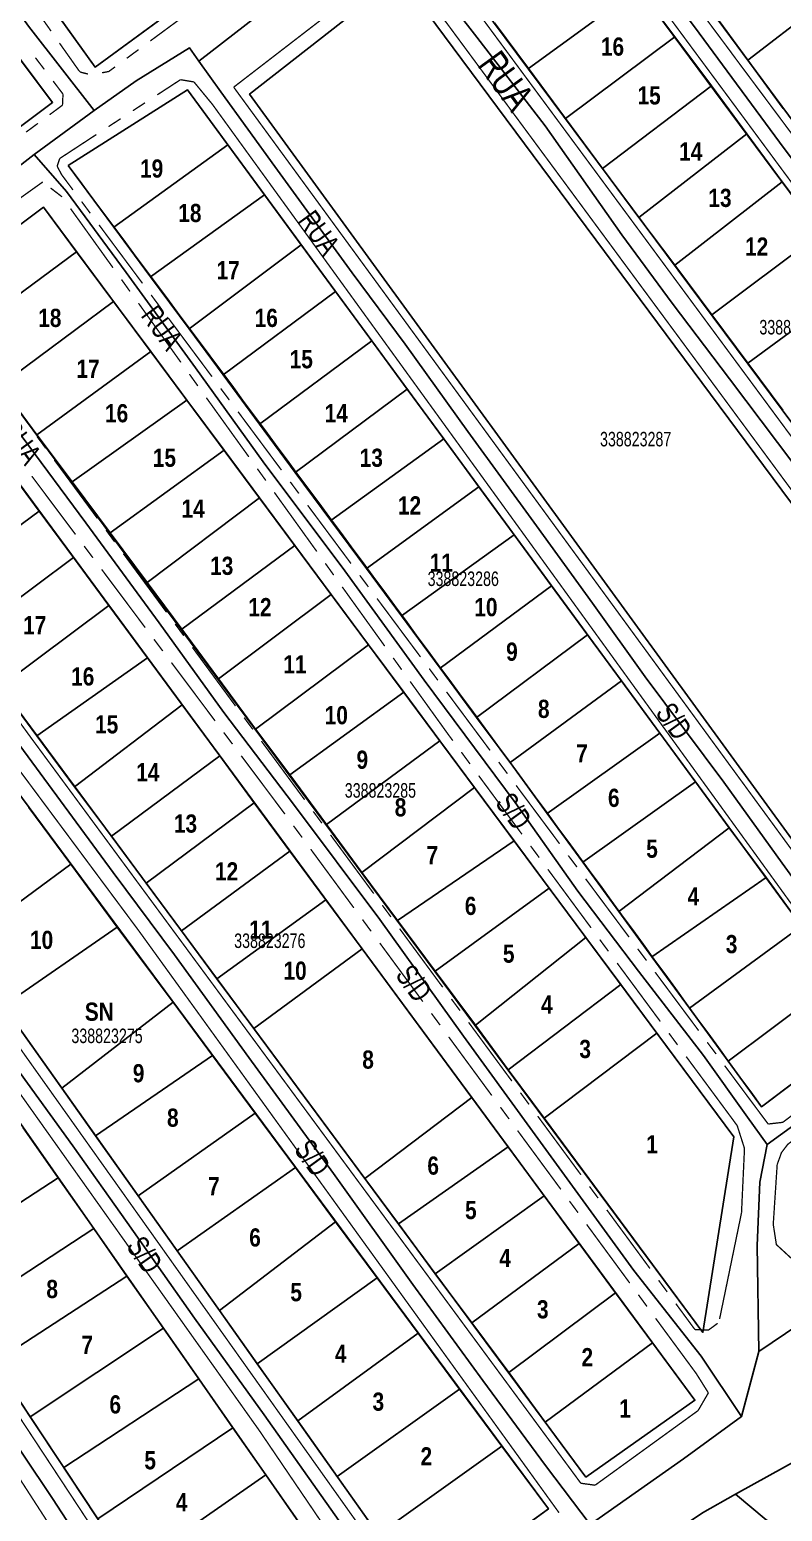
# Model space of a CAD drawing. Extents: x 204256 to 207861, y 4845615 to 4848347.
# Drawn here: x 206798.6 to 206901.9, y 4847657.7 to 4847861.4 of the extents above; entities that cross this region are included whole.
import ezdxf
from ezdxf.enums import TextEntityAlignment as Align

# ---------------------------------------------------------------- set-up
doc = ezdxf.new("R2010")
doc.units = 0
doc.header["$LTSCALE"] = 1.5
doc.header["$MEASUREMENT"] = 0
for name, pattern in [('PHANTOMX2', [5, 2.5, -0.5, 0.5, -0.5, 0.5, -0.5]), ('TRACO_13', [8, 5, -1, 1, -1]), ('TRACO_25', [8, 3, -1, 1, -1, 1, -1])]:
    doc.linetypes.add(name, pattern=pattern)
for name, color, linetype in [('CD-MALHA-LOTES', 40, 'CONTINUOUS'), ('CD_TXT_QUADRA', 7, 'CONTINUOUS'), ('RU-QUADRAS', 210, 'CONTINUOUS'), ('SV-EIXO-RUA-N-PAV', 6, 'CONTINUOUS'), ('SV-EIXO-RUA-PAV', 20, 'CONTINUOUS'), ('SV-RUA-NAO-PAV-S-GUIA-C-GUIA', 7, 'PHANTOMX2'), ('SV-RUA-PAVIM-S-GUIA-C-GUIA', 7, 'CONTINUOUS'), ('SV-TXT-RUA-N-PAV-S-GUIA-C-GUIA', 7, 'CONTINUOUS'), ('SV-TXT-RUA-PAV-S-GUIA-C-GUIA', 7, 'CONTINUOUS'), ('Th_NmrPort', 7, 'CONTINUOUS')]:
    doc.layers.add(name, color=color, linetype=linetype)
doc.styles.add('ARIAL', font='ARIAL.TTF')
doc.styles.get("Standard").update_dxf_attribs({"font": 'swisscbo.ttf'})

msp = doc.modelspace()

# ---------------------------------------------------------------- linework, layer by layer
at = {"layer": 'CD-MALHA-LOTES', "linetype": 'Continuous'}
for p, q in [((206897.19, 4847857.19), (206912.32, 4847868.79)), ((206882.2, 4847867.06), (206867.05, 4847856.04)), ((206887.17, 4847860.37), (206882.2, 4847867.06)), ((206892.31, 4847863.84), (206897.19, 4847857.19)), ((206862.41, 4847862.29), (206867.05, 4847856.04)), ((206887.17, 4847860.37), (206872.16, 4847849.17)), ((206892.21, 4847853.64), (206887.17, 4847860.37)), ((206897.19, 4847857.19), (206902.07, 4847850.53)), ((206867.05, 4847856.04), (206872.16, 4847849.17)), ((206820.22, 4847853.11), (206803.84, 4847842.69)), ((206825.79, 4847845.52), (206820.22, 4847853.11)), ((206892.21, 4847853.64), (206877.25, 4847842.28)), ((206897.04, 4847847.06), (206892.21, 4847853.64)), ((206872.16, 4847849.17), (206877.25, 4847842.28)), ((206882.24, 4847835.54), (206897.04, 4847847.06)), ((206897.04, 4847847.06), (206901.93, 4847840.47)), ((206810.1, 4847834.23), (206825.79, 4847845.52)), ((206830.81, 4847838.68), (206825.79, 4847845.52)), ((206803.84, 4847842.69), (206810.1, 4847834.23)), ((206877.25, 4847842.28), (206882.24, 4847835.54)), ((206901.93, 4847840.47), (206887.19, 4847828.98)), ((206907.18, 4847833.39), (206901.93, 4847840.47)), ((206800.45, 4847836.99), (206784.91, 4847825.35)), ((206805, 4847830.85), (206800.45, 4847836.99)), ((206815.15, 4847827.4), (206830.81, 4847838.68)), ((206835.85, 4847831.8), (206830.81, 4847838.68)), ((206887.19, 4847828.98), (206882.24, 4847835.54)), ((206810.1, 4847834.23), (206815.15, 4847827.4)), ((206907.18, 4847833.39), (206892.24, 4847822.19)), ((206789.41, 4847819.31), (206805, 4847830.85)), ((206810.09, 4847824.01), (206805, 4847830.85)), ((206835.85, 4847831.8), (206820.45, 4847820.23)), ((206840.56, 4847825.38), (206835.85, 4847831.8)), ((206887.19, 4847828.98), (206892.24, 4847822.19)), ((206815.15, 4847827.4), (206820.45, 4847820.23)), ((206912.22, 4847826.59), (206897.21, 4847815.51)), ((206825.13, 4847813.91), (206840.56, 4847825.38)), ((206845.54, 4847818.6), (206840.56, 4847825.38)), ((206794.53, 4847812.44), (206810.09, 4847824.01)), ((206815.2, 4847817.11), (206810.09, 4847824.01)), ((206892.24, 4847822.19), (206897.21, 4847815.51)), ((206820.45, 4847820.23), (206825.13, 4847813.91)), ((206830.14, 4847807.14), (206845.54, 4847818.6)), ((206850.42, 4847811.95), (206845.54, 4847818.6)), ((206815.2, 4847817.11), (206799.56, 4847805.68)), ((206820.16, 4847810.44), (206815.2, 4847817.11)), ((206897.21, 4847815.51), (206902.02, 4847809.05)), ((206794.53, 4847812.44), (206799.56, 4847805.68)), ((206825.13, 4847813.91), (206830.14, 4847807.14)), ((206804.39, 4847799.2), (206820.16, 4847810.44)), ((206825.26, 4847803.56), (206820.16, 4847810.44)), ((206835.04, 4847800.51), (206850.42, 4847811.95)), ((206855.43, 4847805.11), (206850.42, 4847811.95)), ((206830.14, 4847807.14), (206835.04, 4847800.51)), ((206799.56, 4847805.68), (206804.39, 4847799.2)), ((206839.94, 4847793.9), (206855.43, 4847805.11)), ((206860.27, 4847798.52), (206855.43, 4847805.11)), ((206799.88, 4847795.19), (206794.64, 4847802.3)), ((206809.6, 4847792.2), (206825.26, 4847803.56)), ((206830.12, 4847797.01), (206825.26, 4847803.56)), ((206835.04, 4847800.51), (206839.94, 4847793.9)), ((206804.39, 4847799.2), (206809.6, 4847792.2)), ((206860.27, 4847798.52), (206844.82, 4847787.3)), ((206865.09, 4847791.95), (206860.27, 4847798.52)), ((206830.12, 4847797.01), (206814.68, 4847785.37)), ((206834.98, 4847790.46), (206830.12, 4847797.01)), ((206799.88, 4847795.19), (206784.89, 4847784.13)), ((206804.57, 4847788.82), (206799.88, 4847795.19)), ((206839.94, 4847793.9), (206844.82, 4847787.3)), ((206809.6, 4847792.2), (206814.68, 4847785.37)), ((206865.09, 4847791.95), (206849.63, 4847780.79)), ((206870.23, 4847784.94), (206865.09, 4847791.95)), ((206834.98, 4847790.46), (206819.45, 4847778.97)), ((206839.98, 4847783.72), (206834.98, 4847790.46)), ((206789.67, 4847777.66), (206804.57, 4847788.82)), ((206809.44, 4847782.22), (206804.57, 4847788.82)), ((206844.82, 4847787.3), (206849.63, 4847780.79)), ((206814.68, 4847785.37), (206819.45, 4847778.97)), ((206824.5, 4847772.15), (206839.98, 4847783.72)), ((206845.1, 4847776.82), (206839.98, 4847783.72)), ((206870.23, 4847784.94), (206854.95, 4847773.6)), ((206875.17, 4847778.21), (206870.23, 4847784.94)), ((206794.53, 4847771.1), (206809.44, 4847782.22)), ((206814.75, 4847775.02), (206809.44, 4847782.22)), ((206849.63, 4847780.79), (206854.95, 4847773.6)), ((206819.45, 4847778.97), (206824.5, 4847772.15)), ((206875.17, 4847778.21), (206859.94, 4847766.85)), ((206879.83, 4847771.85), (206875.17, 4847778.21)), ((206845.1, 4847776.82), (206829.58, 4847765.24)), ((206849.94, 4847770.3), (206845.1, 4847776.82)), ((206799.55, 4847764.32), (206814.75, 4847775.02)), ((206819.49, 4847768.59), (206814.75, 4847775.02)), ((206854.95, 4847773.6), (206859.94, 4847766.85)), ((206824.5, 4847772.15), (206829.58, 4847765.24)), ((206879.83, 4847771.85), (206864.54, 4847760.64)), ((206885.1, 4847764.67), (206879.83, 4847771.85)), ((206794.53, 4847771.1), (206799.55, 4847764.32)), ((206849.94, 4847770.3), (206834.28, 4847758.94)), ((206854.91, 4847763.62), (206849.94, 4847770.3)), ((206819.49, 4847768.59), (206804.73, 4847757.32)), ((206824.67, 4847761.55), (206819.49, 4847768.59)), ((206859.94, 4847766.85), (206864.54, 4847760.64)), ((206799.55, 4847764.32), (206804.73, 4847757.32)), ((206829.58, 4847765.24), (206834.28, 4847758.94)), ((206854.91, 4847763.62), (206839.33, 4847752.12)), ((206859.66, 4847757.21), (206854.91, 4847763.62)), ((206885.1, 4847764.67), (206869.65, 4847753.64)), ((206890.02, 4847757.97), (206885.1, 4847764.67)), ((206824.67, 4847761.55), (206809.78, 4847750.5)), ((206829.41, 4847755.12), (206824.67, 4847761.55)), ((206864.54, 4847760.64), (206869.65, 4847753.64)), ((206804.73, 4847757.32), (206809.78, 4847750.5)), ((206834.28, 4847758.94), (206839.33, 4847752.12)), ((206890.02, 4847757.97), (206874.53, 4847746.96)), ((206894.65, 4847751.66), (206890.02, 4847757.97)), ((206844.2, 4847745.55), (206859.66, 4847757.21)), ((206865.09, 4847749.86), (206859.66, 4847757.21)), ((206804.19, 4847746.68), (206798.42, 4847754.48)), ((206829.41, 4847755.12), (206814.54, 4847744.06)), ((206834.3, 4847748.48), (206829.41, 4847755.12)), ((206869.65, 4847753.64), (206874.53, 4847746.96)), ((206839.33, 4847752.12), (206844.2, 4847745.55)), ((206879.47, 4847740.19), (206894.65, 4847751.66)), ((206899.7, 4847744.82), (206894.65, 4847751.66)), ((206809.78, 4847750.5), (206814.54, 4847744.06)), ((206865.09, 4847749.86), (206849.1, 4847738.93)), ((206869.92, 4847743.37), (206865.09, 4847749.86)), ((206819.39, 4847737.51), (206834.3, 4847748.48)), ((206839.24, 4847741.79), (206834.3, 4847748.48)), ((206804.19, 4847746.68), (206789.07, 4847735.49)), ((206810.59, 4847738.03), (206804.19, 4847746.68)), ((206844.2, 4847745.55), (206849.1, 4847738.93)), ((206874.53, 4847746.96), (206879.47, 4847740.19)), ((206814.54, 4847744.06), (206819.39, 4847737.51)), ((206869.92, 4847743.37), (206854.25, 4847731.98)), ((206874.95, 4847736.61), (206869.92, 4847743.37)), ((206899.7, 4847744.82), (206884.03, 4847733.96)), ((206904.58, 4847738.13), (206899.7, 4847744.82)), ((206824.28, 4847730.91), (206839.24, 4847741.79)), ((206844.21, 4847735.04), (206839.24, 4847741.79)), ((206849.1, 4847738.93), (206854.25, 4847731.98)), ((206879.47, 4847740.19), (206884.03, 4847733.96)), ((206810.59, 4847738.03), (206794.96, 4847727.19)), ((206818.25, 4847727.69), (206810.59, 4847738.03)), ((206819.39, 4847737.51), (206824.28, 4847730.91)), ((206904.58, 4847738.13), (206889.2, 4847726.86)), ((206829.33, 4847724.09), (206844.21, 4847735.04)), ((206859.31, 4847714.59), (206844.21, 4847735.04)), ((206874.95, 4847736.61), (206859.77, 4847724.53)), ((206879.76, 4847730.12), (206874.95, 4847736.61)), ((206884.03, 4847733.96), (206889.2, 4847726.86)), ((206824.28, 4847730.91), (206829.33, 4847724.09)), ((206854.25, 4847731.98), (206859.77, 4847724.53)), ((206909.76, 4847731.06), (206894.48, 4847719.62)), ((206879.76, 4847730.12), (206864.28, 4847718.43)), ((206884.72, 4847723.44), (206879.76, 4847730.12)), ((206794.96, 4847727.19), (206802.97, 4847715.89)), ((206818.25, 4847727.69), (206802.97, 4847715.89)), ((206823.68, 4847720.36), (206818.25, 4847727.69)), ((206889.2, 4847726.86), (206894.48, 4847719.62)), ((206899.07, 4847713.34), (206914.31, 4847724.86)), ((206829.33, 4847724.09), (206844.6, 4847703.48)), ((206859.77, 4847724.53), (206864.28, 4847718.43)), ((206884.72, 4847723.44), (206869.23, 4847711.75)), ((206895.28, 4847709.22), (206884.72, 4847723.44)), ((206823.68, 4847720.36), (206807.6, 4847709.34)), ((206829.54, 4847712.45), (206823.68, 4847720.36)), ((206894.48, 4847719.62), (206899.07, 4847713.34)), ((206864.28, 4847718.43), (206869.23, 4847711.75)), ((206802.97, 4847715.89), (206807.6, 4847709.34)), ((206844.6, 4847703.48), (206859.31, 4847714.59)), ((206864.27, 4847707.81), (206859.31, 4847714.59)), ((206829.54, 4847712.45), (206813.46, 4847701.08)), ((206835.05, 4847705), (206829.54, 4847712.45)), ((206802.47, 4847703.58), (206797.68, 4847710.44)), ((206869.23, 4847711.75), (206891.02, 4847682.33)), ((206807.6, 4847709.34), (206813.46, 4847701.08)), ((206891.02, 4847682.33), (206895.28, 4847709.22)), ((206864.27, 4847707.81), (206849.22, 4847697.22)), ((206869.23, 4847701.09), (206864.27, 4847707.81)), ((206835.05, 4847705), (206818.8, 4847693.55)), ((206840.58, 4847697.52), (206835.05, 4847705)), ((206802.47, 4847703.58), (206784.62, 4847691.92)), ((206807.36, 4847696.58), (206802.47, 4847703.58)), ((206844.6, 4847703.48), (206849.22, 4847697.22)), ((206813.46, 4847701.08), (206818.8, 4847693.55)), ((206854.27, 4847690.39), (206869.23, 4847701.09)), ((206874.05, 4847694.53), (206869.23, 4847701.09)), ((206807.36, 4847696.58), (206789.35, 4847684.77)), ((206811.92, 4847690.05), (206807.36, 4847696.58)), ((206840.58, 4847697.52), (206824.62, 4847685.33)), ((206846.29, 4847689.81), (206840.58, 4847697.52)), ((206849.22, 4847697.22), (206854.27, 4847690.39)), ((206859.27, 4847683.64), (206874.05, 4847694.53)), ((206879.03, 4847687.77), (206874.05, 4847694.53)), ((206818.8, 4847693.55), (206824.62, 4847685.33)), ((206811.92, 4847690.05), (206793.69, 4847678.21)), ((206816.92, 4847682.89), (206811.92, 4847690.05)), ((206854.27, 4847690.39), (206859.27, 4847683.64)), ((206829.82, 4847678), (206846.29, 4847689.81)), ((206851.91, 4847682.23), (206846.29, 4847689.81)), ((206864.38, 4847676.8), (206879.03, 4847687.77)), ((206884.09, 4847680.9), (206879.03, 4847687.77)), ((206824.62, 4847685.33), (206829.82, 4847678)), ((206816.92, 4847682.89), (206798.64, 4847670.72)), ((206821.77, 4847675.95), (206816.92, 4847682.89)), ((206835.37, 4847670.17), (206851.91, 4847682.23)), ((206857.61, 4847674.52), (206851.91, 4847682.23)), ((206859.27, 4847683.64), (206864.38, 4847676.8)), ((206869.35, 4847670), (206884.09, 4847680.9)), ((206889.93, 4847673), (206884.09, 4847680.9)), ((206793.69, 4847678.21), (206798.64, 4847670.72)), ((206829.82, 4847678), (206835.37, 4847670.17)), ((206821.77, 4847675.95), (206803.24, 4847663.76)), ((206826.47, 4847669.21), (206821.77, 4847675.95)), ((206864.38, 4847676.8), (206869.35, 4847670)), ((206840.77, 4847662.54), (206857.61, 4847674.52)), ((206863.4, 4847666.7), (206857.61, 4847674.52)), ((206874.96, 4847662.44), (206889.93, 4847673)), ((206798.64, 4847670.72), (206803.24, 4847663.76)), ((206835.37, 4847670.17), (206840.77, 4847662.54)), ((206869.35, 4847670), (206874.96, 4847662.44)), ((206826.47, 4847669.21), (206807.91, 4847656.7)), ((206830.99, 4847662.73), (206826.47, 4847669.21)), ((206846.44, 4847654.55), (206863.4, 4847666.7)), ((206869.8, 4847658.06), (206863.4, 4847666.7)), ((206803.24, 4847663.76), (206807.91, 4847656.7)), ((206830.99, 4847662.73), (206812.45, 4847649.84)), ((206835.9, 4847655.7), (206830.99, 4847662.73)), ((206840.77, 4847662.54), (206846.44, 4847654.55)), ((206852.71, 4847645.7), (206869.8, 4847658.06))]:
    msp.add_line(p, q, dxfattribs=at)
at = {"layer": 'CD-MALHA-LOTES'}
msp.add_lwpolyline([(206849.44, 4847868.72), (206938.41, 4847748.86), (206916.48, 4847731.92), (206828.76, 4847852.52)], close=True, dxfattribs=at)
for points in [[(206801.52, 4847864.62), (206807.55, 4847856.23), (206822.44, 4847867.14)], [(206795.23, 4847860), (206801.71, 4847851.36), (206785.41, 4847839.15)]]:
    msp.add_lwpolyline(points, dxfattribs=at)
at = {"layer": 'RU-QUADRAS', "color": 6, "linetype": 'Continuous'}
for points in [[(206747.83, 4847939.26), (206777.66, 4847961.13), (206839.1, 4847879.34), (206807.55, 4847856.23)], [(206708.75, 4847910.33), (206740.3, 4847933.19), (206801.71, 4847851.36), (206769.92, 4847827.54)], [(206872.46, 4847890.61), (206887.72, 4847901.7), (206955.49, 4847811.04), (206982.76, 4847773.56), (206966.44, 4847763.03), (206955.44, 4847778.46)], [(206851.2, 4847877.34), (206866.49, 4847888.25), (206955.21, 4847768.63), (206963.06, 4847758.47), (206947.99, 4847747.23)], [(206828.76, 4847852.52), (206849.44, 4847868.72), (206938.41, 4847748.86), (206916.48, 4847731.92)], [(206784.91, 4847825.35), (206800.45, 4847836.99), (206895.28, 4847709.22), (206891.02, 4847682.33)], [(206763.42, 4847813.13), (206778.71, 4847823.92), (206889.93, 4847673), (206874.96, 4847662.44)], [(206744.37, 4847798.57), (206758.32, 4847808.64), (206869.8, 4847658.06), (206852.71, 4847645.7)], [(206724.03, 4847783.92), (206739.08, 4847795.32), (206764.61, 4847758.79), (206764.09, 4847758.47), (206768.73, 4847751.4), (206769.49, 4847751.89), (206778.77, 4847738.12), (206778.14, 4847737.68), (206782.74, 4847730.93), (206783.17, 4847731.23), (206846.24, 4847640.89), (206827.44, 4847627.17), (206766.39, 4847719.48), (206767.52, 4847720.26), (206762.8, 4847726.78), (206761.61, 4847725.93), (206751.68, 4847739.92), (206753.2, 4847740.94), (206748.66, 4847748.05), (206747.79, 4847747.5)]]:
    msp.add_lwpolyline(points, close=True, dxfattribs=at)
for points in [[(206890.66, 4847907.26), (206905.93, 4847919.81), (206955.42, 4847853.98), (206971.75, 4847830.74), (207008.62, 4847781.08, -0.138605), (207009.3, 4847775.64), (207007.12, 4847774.82), (206988.03, 4847777.82, 0.006415)], [(206803.84, 4847842.69), (206820.22, 4847853.11), (206914.31, 4847724.86), (206899.07, 4847713.34, 0.003173)]]:
    msp.add_lwpolyline(points, format="xyb", close=True, dxfattribs=at)
at = {"layer": 'SV-EIXO-RUA-N-PAV'}
for points in [[(206744.73, 4847936.91), (206757.63, 4847918.62), (206776.81, 4847891.85), (206788.39, 4847875.85), (206798.41, 4847861.84), (206807.42, 4847850.26)], [(206866.17, 4847893.55), (206870.56, 4847887.22), (206879.52, 4847875.45), (206889.89, 4847861.74), (206902.2, 4847845.04), (206914.32, 4847828.87), (206924.17, 4847815.6), (206934.89, 4847801.19), (206944.38, 4847788.36), (206953.69, 4847776.06), (206955.47, 4847773.72)], [(206676.04, 4847753.73), (206685.26, 4847760.12), (206694.17, 4847766.88), (206698.25, 4847769.98), (206718.86, 4847784.76), (206731.81, 4847794.17), (206739.33, 4847799.79), (206744.88, 4847803.98), (206759.13, 4847814.5), (206769, 4847821.73), (206779.22, 4847828.92), (206789.9, 4847837.03), (206799.15, 4847844.2), (206807.42, 4847850.26), (206813.16, 4847854.35), (206820.49, 4847858.88), (206821.79, 4847857.03), (206847.37, 4847876.93)], [(206847.37, 4847876.93), (206849.96, 4847873.27), (206859.98, 4847860.31), (206869.38, 4847848.13), (206879.87, 4847833.18), (206886.81, 4847823.77), (206894.67, 4847813.36), (206905.62, 4847798.87), (206914.4, 4847786.84), (206920.96, 4847777.83), (206929.28, 4847766.11), (206937.46, 4847755.47), (206942.24, 4847748.68), (206945.09, 4847744.9)], [(206821.79, 4847857.03), (206824.79, 4847852.8), (206832.22, 4847842.58), (206842.86, 4847827.94), (206850.11, 4847818.14), (206858.74, 4847806.12), (206868.15, 4847793.17), (206875.86, 4847782.53), (206883.11, 4847772.43), (206893.9, 4847757.94), (206901.92, 4847746.83), (206908.08, 4847738.28), (206914.63, 4847729.13), (206918.1, 4847724.53)], [(206799.15, 4847844.2), (206803.62, 4847839.11), (206811.79, 4847828.01), (206821.35, 4847814.91), (206830.61, 4847801.96), (206841.86, 4847787), (206852.73, 4847771.97), (206865.22, 4847755.16), (206873.85, 4847742.98), (206882.18, 4847731.95), (206891.12, 4847720.39), (206897.14, 4847711.91), (206899.87, 4847708.13)], [(206779.22, 4847828.92), (206787.32, 4847818.39), (206797.53, 4847805.42), (206806.28, 4847793.59), (206816.33, 4847779.82), (206825.24, 4847767.5), (206834.81, 4847754.94), (206846.63, 4847739.06), (206858.14, 4847723.02), (206867.62, 4847709.98), (206881.56, 4847690.85), (206890.8, 4847679.06), (206896.33, 4847670.75)], [(206759.13, 4847814.5), (206767.39, 4847803.32), (206783.27, 4847781.6), (206797.21, 4847762.97), (206810.01, 4847745.55), (206818.44, 4847734.2), (206828.65, 4847720.1), (206840.31, 4847704.14), (206851.17, 4847688.91), (206860.81, 4847675.7), (206869.4, 4847664.03), (206875.56, 4847655.93)], [(206853.12, 4847639.24), (206840.48, 4847657.23), (206830.75, 4847671), (206821.19, 4847684.29), (206811.96, 4847697.42), (206804.5, 4847707.95), (206796.72, 4847718.73), (206786.03, 4847734.28), (206776.47, 4847747.57), (206766.82, 4847761.26), (206756.62, 4847775.85), (206749, 4847786.71), (206739.33, 4847799.79)], [(206718.86, 4847784.76), (206727.12, 4847773.42), (206739.76, 4847754.3), (206750.3, 4847738.09), (206760.34, 4847722.86), (206770.07, 4847707.87), (206780.11, 4847692.96), (206789.35, 4847677.89), (206801.67, 4847659.5), (206815.28, 4847638.59), (206821.97, 4847628.17), (206827.59, 4847620.55)], [(206955.47, 4847749.19), (206953.39, 4847747.66), (206950.67, 4847745.51), (206946.82, 4847742.6), (206945.09, 4847744.9), (206938.43, 4847739.47), (206926.8, 4847731.02), (206918.1, 4847724.53), (206919.52, 4847722.86), (206913.88, 4847718.39), (206904.86, 4847711.75), (206899.87, 4847708.13), (206898.85, 4847702.97), (206898.46, 4847694.26), (206898.72, 4847679.68)], [(206955.47, 4847672.64), (206946.11, 4847665.56), (206930.12, 4847653.95), (206926.5, 4847651.27), (206922.18, 4847651.5), (206914.82, 4847652.09), (206908.16, 4847653.25), (206903.61, 4847654.3), (206899.7, 4847656.56), (206895.52, 4847660.07)]]:
    msp.add_lwpolyline(points, dxfattribs=at)
at = {"layer": 'SV-EIXO-RUA-PAV'}
for points in [[(206955.47, 4847720.54), (206936.12, 4847706.69), (206911.38, 4847688.27), (206898.72, 4847679.68), (206896.33, 4847670.75), (206888.34, 4847664.95), (206875.56, 4847655.93), (206853.12, 4847639.24), (206827.59, 4847620.55), (206801.34, 4847601.89), (206795.79, 4847597.75), (206784.52, 4847589.5), (206776.43, 4847583.7), (206740.19, 4847556.29)], [(206743.39, 4847549.51), (206768.28, 4847566.92), (206775.89, 4847571.75), (206790.71, 4847582.13), (206803.94, 4847592.62), (206809.8, 4847596.75), (206820.03, 4847604.49), (206830.95, 4847612.72), (206836.53, 4847617.56), (206850.04, 4847627.99), (206869.68, 4847642.37), (206881.7, 4847651.26), (206890.97, 4847657.53), (206895.52, 4847660.07), (206910.97, 4847668.67), (206926.04, 4847679.66), (206946.59, 4847694.42), (206955.47, 4847701.72)]]:
    msp.add_lwpolyline(points, dxfattribs=at)
at = {"layer": 'SV-RUA-NAO-PAV-S-GUIA-C-GUIA', "linetype": 'TRACO_13', "const_width": 0.18, "flags": 128}
for points in [[(206955.47, 4847776.98), (206895.22, 4847857.8), (206894.83, 4847858.34), (206869.76, 4847891.97)], [(206866.82, 4847889.59), (206889.95, 4847858.28), (206895.2, 4847851.19), (206955.46, 4847769.63)], [(206947.48, 4847745.47), (206895.07, 4847816.42), (206864.34, 4847858.02), (206849.91, 4847877.55)], [(206939, 4847749.6), (206895.04, 4847809.16), (206859.02, 4847857.96), (206849.37, 4847871.03)], [(206821.12, 4847854.18), (206823.66, 4847851.09), (206894.83, 4847752.75), (206915.03, 4847724.84)], [(206826.58, 4847853.46), (206894.86, 4847760.09), (206915.67, 4847731.63), (206916.74, 4847730.31)], [(206874.26, 4847661.59), (206798.86, 4847763.88), (206762.54, 4847813.73)], [(206759.02, 4847810.87), (206813.61, 4847737.43), (206871.27, 4847657.53)], [(206852.43, 4847643.65), (206787.72, 4847734.76), (206743.29, 4847798.85)], [(206739.55, 4847796.08), (206741.1, 4847793.97), (206795.92, 4847716.98), (206830.14, 4847668.77), (206848.85, 4847641.17)], [(206827.17, 4847625.06), (206722.7, 4847783.85)], [(206719.15, 4847780.53), (206731.04, 4847763.41), (206767.07, 4847708.9), (206822.48, 4847623)]]:
    msp.add_lwpolyline(points, dxfattribs=at)
at = {"layer": 'SV-RUA-NAO-PAV-S-GUIA-C-GUIA', "linetype": 'TRACO_25', "const_width": 0.18, "flags": 128}
for points in [[(206849.37, 4847871.03), (206832.05, 4847857.68), (206826.58, 4847853.46)], [(206800.36, 4847840.44), (206783.73, 4847828.53), (206782.96, 4847828)], [(206904.48, 4847691.3), (206901.12, 4847694.39), (206900.69, 4847697.17), (206901.23, 4847705.39), (206901.82, 4847707.03), (206902.69, 4847708.18), (206955.46, 4847746.8)], [(206894.68, 4847712.18), (206895.74, 4847710.74)]]:
    msp.add_lwpolyline(points, dxfattribs=at)
at = {"layer": 'SV-RUA-NAO-PAV-S-GUIA-C-GUIA', "const_width": 0.18}
for points in [[(206819.95, 4847863.37), (206815.12, 4847859.81)], [(206801.49, 4847861.17), (206800.34, 4847862.8)], [(206804.16, 4847857.38), (206802.64, 4847859.53)], [(206799.48, 4847857.33), (206799.35, 4847857.5)], [(206799.96, 4847856.7), (206799.48, 4847857.33)], [(206804.37, 4847857.08), (206804.16, 4847857.38)], [(206805.32, 4847855.73), (206804.37, 4847857.08)], [(206811.94, 4847857.46), (206811.9, 4847857.43)], [(206812.7, 4847858.03), (206811.94, 4847857.46)], [(206813.51, 4847858.62), (206812.7, 4847858.03)], [(206800.56, 4847855.91), (206799.96, 4847856.7)], [(206805.53, 4847855.52), (206805.32, 4847855.73)], [(206805.58, 4847855.51), (206805.53, 4847855.52)], [(206806.55, 4847855.27), (206805.58, 4847855.51)], [(206809.43, 4847855.62), (206808.51, 4847855.44)], [(206809.48, 4847855.66), (206809.43, 4847855.62)], [(206810.29, 4847856.25), (206809.48, 4847855.66)], [(206803.07, 4847852.59), (206801.77, 4847854.31)], [(206816.09, 4847852.41), (206818.6, 4847854.05)], [(206818.6, 4847854.05), (206819.27, 4847854.49)], [(206819.27, 4847854.49), (206820.45, 4847854.29)], [(206820.45, 4847854.29), (206821.12, 4847854.18)], [(206801.29, 4847849.67), (206802.89, 4847850.86)], [(206802.89, 4847850.86), (206803.06, 4847850.98)], [(206803.06, 4847850.98), (206803.1, 4847851.77)], [(206803.13, 4847852.5), (206803.07, 4847852.59)], [(206803.1, 4847851.77), (206803.13, 4847852.5)], [(206812.74, 4847850.23), (206814.41, 4847851.32)], [(206809.39, 4847848.04), (206811.06, 4847849.13)], [(206798.07, 4847847.29), (206799.68, 4847848.48)], [(206802.69, 4847843.66), (206807.71, 4847846.95)], [(206802.33, 4847842.59), (206802.67, 4847843.62)], [(206802.67, 4847843.62), (206802.69, 4847843.66)], [(206802.76, 4847841.78), (206802.33, 4847842.59)], [(206802.94, 4847841.44), (206802.76, 4847841.78)], [(206803.3, 4847840.95), (206802.94, 4847841.44)], [(206804.5, 4847839.34), (206803.3, 4847840.95)], [(206803, 4847838.39), (206801.42, 4847839.61)], [(206810, 4847828.64), (206804.17, 4847836.77)], [(206806.88, 4847836.13), (206805.69, 4847837.74)], [(206814.05, 4847826.5), (206808.08, 4847834.53)], [(206812.33, 4847825.39), (206811.17, 4847827.02)], [(206816.43, 4847823.29), (206815.24, 4847824.9)], [(206819.33, 4847815.64), (206813.5, 4847823.77)], [(206823.6, 4847813.67), (206817.63, 4847821.69)], [(206821.66, 4847812.39), (206820.5, 4847814.02)], [(206828.66, 4847802.65), (206822.83, 4847810.77)], [(206825.98, 4847810.46), (206824.79, 4847812.06)], [(206833.14, 4847800.83), (206827.18, 4847808.85)], [(206799.56, 4847805.45), (206800.75, 4847803.84)], [(206801.93, 4847802.23), (206807.86, 4847794.18)], [(206798.85, 4847800), (206804.85, 4847791.99)], [(206830.99, 4847799.4), (206829.83, 4847801.02)], [(206835.53, 4847797.62), (206834.34, 4847799.22)], [(206837.99, 4847789.65), (206832.16, 4847797.77)], [(206842.69, 4847787.99), (206836.73, 4847796.01)], [(206809.05, 4847792.57), (206810.23, 4847790.96)], [(206806.04, 4847790.39), (206807.24, 4847788.79)], [(206811.42, 4847789.35), (206817.35, 4847781.29)], [(206840.32, 4847786.4), (206839.16, 4847788.02)], [(206808.44, 4847787.19), (206814.43, 4847779.18)], [(206845.08, 4847784.78), (206843.89, 4847786.38)], [(206847.32, 4847776.65), (206841.49, 4847784.77)], [(206852.24, 4847775.15), (206846.27, 4847783.18)], [(206818.53, 4847779.68), (206819.72, 4847778.07)], [(206815.63, 4847777.58), (206816.83, 4847775.98)], [(206820.91, 4847776.46), (206826.83, 4847768.41)], [(206818.03, 4847774.38), (206824.02, 4847766.37)], [(206849.65, 4847773.4), (206848.49, 4847775.02)], [(206854.63, 4847771.94), (206853.44, 4847773.55)], [(206855.66, 4847765.04), (206850.82, 4847771.78)], [(206861.79, 4847762.31), (206855.82, 4847770.34)], [(206828.02, 4847766.8), (206829.21, 4847765.19)], [(206825.22, 4847764.77), (206826.42, 4847763.17)], [(206830.39, 4847763.58), (206836.32, 4847755.53)], [(206856.07, 4847764.47), (206855.66, 4847765.04)], [(206856.67, 4847763.66), (206856.07, 4847764.47)], [(206827.62, 4847761.57), (206833.61, 4847753.56)], [(206859.04, 4847760.45), (206857.86, 4847762.06)], [(206864.18, 4847759.1), (206862.98, 4847760.71)], [(206866.17, 4847750.79), (206860.23, 4847758.84)], [(206871.34, 4847749.48), (206865.37, 4847757.5)], [(206837.51, 4847753.92), (206838.69, 4847752.31)], [(206834.79, 4847751.95), (206835.98, 4847750.34)], [(206839.88, 4847750.69), (206845.81, 4847742.64)], [(206868.55, 4847747.57), (206867.36, 4847749.18)], [(206837.16, 4847748.73), (206843.08, 4847740.67)], [(206873.73, 4847746.27), (206872.53, 4847747.87)], [(206875.67, 4847737.92), (206869.73, 4847745.97)], [(206880.89, 4847736.64), (206874.92, 4847744.66)], [(206846.99, 4847741.03), (206848.18, 4847739.42)], [(206844.27, 4847739.06), (206845.45, 4847737.45)], [(206849.37, 4847737.81), (206855.29, 4847729.76)], [(206846.64, 4847735.84), (206852.56, 4847727.78)], [(206878.05, 4847734.7), (206876.86, 4847736.31)], [(206883.28, 4847733.43), (206882.08, 4847735.03)], [(206885.18, 4847725.05), (206879.24, 4847733.09)], [(206890.44, 4847723.8), (206884.47, 4847731.82)], [(206856.48, 4847728.15), (206857.67, 4847726.54)], [(206853.74, 4847726.17), (206854.93, 4847724.55)], [(206858.85, 4847724.93), (206864.78, 4847716.87)], [(206856.11, 4847722.94), (206862.03, 4847714.88)], [(206887.55, 4847721.83), (206886.36, 4847723.44)], [(206892.83, 4847720.59), (206891.63, 4847722.19)], [(206894.68, 4847712.18), (206888.74, 4847720.22)], [(206894.7, 4847718.07), (206894.02, 4847718.98)], [(206895.21, 4847717.38), (206894.7, 4847718.07)], [(206899.99, 4847710.96), (206895.21, 4847717.38)], [(206865.97, 4847715.26), (206867.15, 4847713.65)], [(206863.22, 4847713.27), (206864.4, 4847711.66)], [(206868.34, 4847712.04), (206874.27, 4847703.99)], [(206865.58, 4847710.05), (206871.51, 4847701.99)], [(206875.45, 4847702.38), (206876.64, 4847700.77)], [(206872.69, 4847700.38), (206873.88, 4847698.77)], [(206877.83, 4847699.16), (206883.75, 4847691.11)], [(206875.06, 4847697.16), (206880.98, 4847689.1)], [(206884.94, 4847689.49), (206886.13, 4847687.88)], [(206882.17, 4847687.49), (206883.35, 4847685.88)], [(206887.31, 4847686.27), (206889.68, 4847683.05)], [(206884.53, 4847684.26), (206889.86, 4847677.01)], [(206889.68, 4847683.05), (206889.94, 4847682.71)], [(206889.86, 4847677.01), (206890.13, 4847676.64)]]:
    msp.add_lwpolyline(points, dxfattribs=at)
at = {"layer": 'SV-RUA-PAVIM-S-GUIA-C-GUIA', "linetype": 'Continuous', "const_width": 0.18, "flags": 128}
msp.add_lwpolyline([(206915.03, 4847724.84), (206915.91, 4847723.15), (206915.49, 4847721.24), (206901.99, 4847711.19), (206899.99, 4847710.96)], dxfattribs=at)
at = {"layer": 'SV-RUA-PAVIM-S-GUIA-C-GUIA', "const_width": 0.18}
for points in [[(206896.74, 4847707.6), (206895.74, 4847710.74)], [(206896.33, 4847698.76), (206896.74, 4847707.6)], [(206894.6, 4847690.37), (206896.33, 4847698.76)], [(206893.32, 4847684.17), (206894.6, 4847690.37)], [(206889.94, 4847682.71), (206891.79, 4847682.64), (206893.05, 4847683.57)], [(206890.13, 4847676.64), (206891.78, 4847674.01)], [(206891.78, 4847674.01), (206890.37, 4847671.58)], [(206890.37, 4847671.58), (206876.22, 4847661.32)], [(206876.22, 4847661.32), (206874.26, 4847661.59)]]:
    msp.add_lwpolyline(points, dxfattribs=at)

# ---------------------------------------------------------------- texts
at = {"layer": 'CD_TXT_QUADRA', "linetype": 'Continuous', "style": 'ARIAL', "width": 0.7}
for s, p in [('338823288', (206903.68, 4847820.47)), ('338823287', (206881.79, 4847805.09)), ('338823286', (206858.11, 4847785.9)), ('338823285', (206846.73, 4847756.81)), ('338823276', (206831.54, 4847736.15)), ('338823275', (206809.18, 4847723.08))]:
    msp.add_text(s, height=2, dxfattribs=at).set_placement(p, align=Align.MIDDLE)
at = {"layer": 'SV-TXT-RUA-N-PAV-S-GUIA-C-GUIA', "style": 'ARIAL', "width": 0.7}
for s, rotation, p in [('RUA                                                                                               S/D', 306, (206835.27, 4847835.07)), ('RUA                                                                                              S/D', 306, (206813.73, 4847822.04)), ('RUA                                                                                                          S/D', 306, (206794.28, 4847806.3)), ('RUA                                                                                                                        S/D', 306, (206773.65, 4847791.55)), ('RUA                                                                                                                      S/D', 305, (206753.02, 4847777.98))]:
    msp.add_text(s, height=3, rotation=rotation, dxfattribs=at).set_placement(p)
at = {"layer": 'SV-TXT-RUA-PAV-S-GUIA-C-GUIA', "style": 'ARIAL', "width": 0.7}
msp.add_text('RUA', height=4, rotation=306, dxfattribs=at).set_placement((206859.95, 4847856.48))
at = {"layer": 'Th_NmrPort', "color": 1}
for s, p in [('16', (206877.02, 4847859.04)), ('15', (206882.05, 4847852.33)), ('14', (206887.76, 4847844.62)), ('19', (206813.72, 4847842.28)), ('13', (206891.78, 4847838.25)), ('18', (206818.97, 4847836.17)), ('12', (206896.82, 4847831.55)), ('17', (206824.22, 4847828.3)), ('18', (206799.73, 4847821.75)), ('16', (206829.46, 4847821.75)), ('15', (206834.27, 4847816.07)), ('17', (206804.98, 4847814.76)), ('16', (206808.91, 4847808.65)), ('14', (206839.08, 4847808.65)), ('15', (206815.47, 4847802.53)), ('13', (206843.89, 4847802.53)), ('14', (206819.41, 4847795.54)), ('12', (206849.14, 4847795.98)), ('13', (206823.34, 4847787.68)), ('11', (206853.51, 4847788.11)), ('12', (206828.59, 4847782)), ('10', (206859.63, 4847782)), ('17', (206797.66, 4847779.52)), ('9', (206864, 4847775.88)), ('16', (206804.25, 4847772.47)), ('11', (206833.4, 4847774.14)), ('10', (206839.08, 4847767.15)), ('8', (206868.37, 4847768.02)), ('15', (206807.54, 4847765.89)), ('9', (206843.45, 4847761.03)), ('7', (206873.62, 4847761.9)), ('14', (206813.19, 4847759.31)), ('8', (206848.7, 4847754.48)), ('6', (206877.99, 4847755.79)), ('13', (206818.36, 4847752.26)), ('7', (206853.07, 4847747.92)), ('5', (206883.24, 4847748.8)), ('12', (206824.01, 4847745.68)), ('4', (206888.92, 4847742.25)), ('6', (206858.32, 4847740.94)), ('11', (206828.71, 4847737.68)), ('10', (206798.6, 4847736.27)), ('3', (206894.17, 4847735.69)), ('5', (206863.56, 4847734.38)), ('10', (206833.42, 4847732.04)), ('SN', (206806.13, 4847726.4)), ('4', (206868.81, 4847727.39)), ('8', (206844.24, 4847719.82)), ('3', (206874.06, 4847721.28)), ('9', (206812.72, 4847717.94)), ('8', (206817.42, 4847711.83)), ('1', (206883.24, 4847708.17)), ('6', (206853.18, 4847705.25)), ('7', (206823.07, 4847702.43)), ('5', (206858.36, 4847699.14)), ('6', (206828.71, 4847695.37)), ('4', (206863.06, 4847692.55)), ('8', (206800.85, 4847688.29)), ('5', (206834.36, 4847687.85)), ('3', (206868.24, 4847685.5)), ('7', (206805.66, 4847680.6)), ('4', (206840.48, 4847679.39)), ('2', (206874.35, 4847678.92)), ('3', (206845.65, 4847672.81)), ('6', (206809.51, 4847672.43)), ('1', (206879.53, 4847671.87)), ('5', (206814.31, 4847664.75)), ('2', (206852.24, 4847665.29)), ('4', (206818.64, 4847658.98))]:
    msp.add_text(s, height=2.5, dxfattribs=at).set_placement(p, align=Align.MIDDLE_LEFT)

doc.saveas('drawing.dxf')
